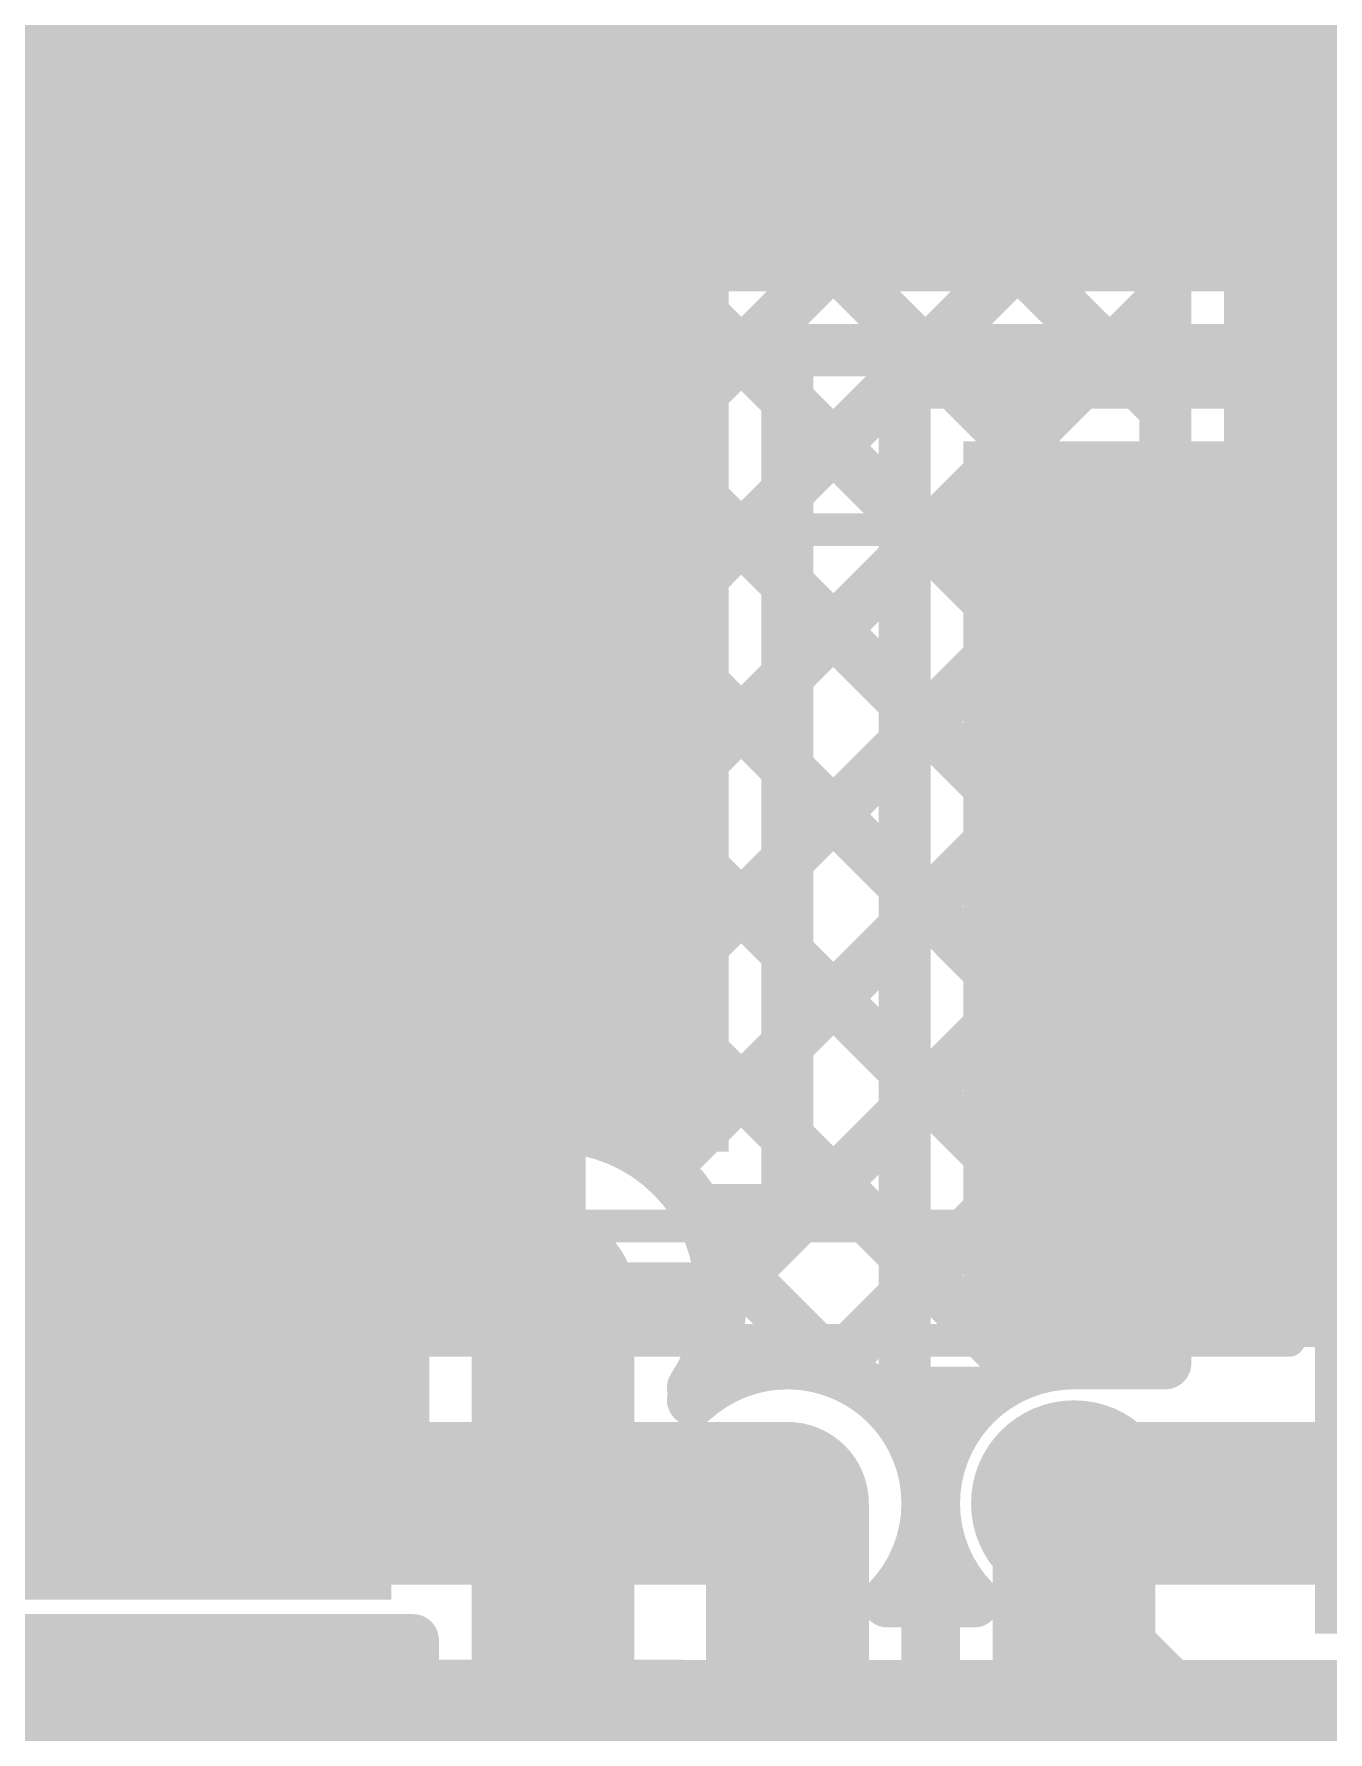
# Model space of a CAD drawing. Header units: millimetres. Extents: x -0.01 to 3.73, y -0.01 to 3.05.
# Drawn here: x 0.9413 to 1.14, y 1.2189 to 1.4795 of the extents above; entities that cross this region are included whole.
import ezdxf

# ---------------------------------------------------------------- set-up
doc = ezdxf.new("R2010")
doc.units = ezdxf.units.MM
doc.header["$MEASUREMENT"] = 0
for name, color, linetype in [('BottomLayer', 5, 'Continuous'), ('BottomPaste', 16, 'Continuous'), ('BottomSolder', 6, 'Continuous'), ('TopLayer', 1, 'Continuous'), ('TopOverlay', 2, 'Continuous'), ('TopPaste', 8, 'Continuous'), ('TopSolder', 216, 'Continuous'), ('ViaHoleLayer', 16, 'Continuous')]:
    doc.layers.add(name, color=color, linetype=linetype)

# ---------------------------------------------------------------- blocks, each defined once
blk = doc.blocks.new('SOIC_8_15')
at = {"layer": 'TopLayer'}
for points in [[(-0.07579, 0.08681), (-0.07579, 0.06319), (-0.13681, 0.06319), (-0.13681, 0.08681)], [(0.13681, 0.08681), (0.13681, 0.06319), (0.07579, 0.06319), (0.07579, 0.08681)], [(-0.07579, 0.03681), (-0.07579, 0.01319), (-0.13681, 0.01319), (-0.13681, 0.03681)], [(0.13681, 0.03681), (0.13681, 0.01319), (0.07579, 0.01319), (0.07579, 0.03681)], [(-0.07579, -0.01319), (-0.07579, -0.03681), (-0.13681, -0.03681), (-0.13681, -0.01319)], [(0.13681, -0.01319), (0.13681, -0.03681), (0.07579, -0.03681), (0.07579, -0.01319)], [(-0.07579, -0.06319), (-0.07579, -0.08681), (-0.13681, -0.08681), (-0.13681, -0.06319)], [(0.13681, -0.06319), (0.13681, -0.08681), (0.07579, -0.08681), (0.07579, -0.06319)]]:
    blk.add_hatch(color=1, dxfattribs=at).paths.add_polyline_path(points)
at = {"layer": 'TopPaste'}
for points in [[(-0.07579, 0.08681), (-0.07579, 0.06319), (-0.13681, 0.06319), (-0.13681, 0.08681)], [(0.13681, 0.08681), (0.13681, 0.06319), (0.07579, 0.06319), (0.07579, 0.08681)], [(-0.07579, 0.03681), (-0.07579, 0.01319), (-0.13681, 0.01319), (-0.13681, 0.03681)], [(0.13681, 0.03681), (0.13681, 0.01319), (0.07579, 0.01319), (0.07579, 0.03681)], [(-0.07579, -0.01319), (-0.07579, -0.03681), (-0.13681, -0.03681), (-0.13681, -0.01319)], [(0.13681, -0.01319), (0.13681, -0.03681), (0.07579, -0.03681), (0.07579, -0.01319)], [(-0.07579, -0.06319), (-0.07579, -0.08681), (-0.13681, -0.08681), (-0.13681, -0.06319)], [(0.13681, -0.06319), (0.13681, -0.08681), (0.07579, -0.08681), (0.07579, -0.06319)]]:
    blk.add_hatch(color=8, dxfattribs=at).paths.add_polyline_path(points)
at = {"layer": 'TopSolder'}
for points in [[(-0.07179, 0.09081), (-0.07179, 0.05919), (-0.14081, 0.05919), (-0.14081, 0.09081)], [(0.14081, 0.09081), (0.14081, 0.05919), (0.07179, 0.05919), (0.07179, 0.09081)], [(-0.07179, 0.04081), (-0.07179, 0.00919), (-0.14081, 0.00919), (-0.14081, 0.04081)], [(0.14081, 0.04081), (0.14081, 0.00919), (0.07179, 0.00919), (0.07179, 0.04081)], [(-0.07179, -0.00919), (-0.07179, -0.04081), (-0.14081, -0.04081), (-0.14081, -0.00919)], [(0.14081, -0.00919), (0.14081, -0.04081), (0.07179, -0.04081), (0.07179, -0.00919)], [(-0.07179, -0.05919), (-0.07179, -0.09081), (-0.14081, -0.09081), (-0.14081, -0.05919)], [(0.14081, -0.05919), (0.14081, -0.09081), (0.07179, -0.09081), (0.07179, -0.05919)]]:
    blk.add_hatch(color=216, dxfattribs=at).paths.add_polyline_path(points)
at = {"layer": 'TopOverlay'}
for points, const_width in [([(-0.1056, 0.101, 1), (-0.1184, 0.101, 1)], 0.01), ([(-0.1209, 0.101, 1), (-0.1159, 0.101, 1)], 0.005), ([(-0.1081, 0.101, 1), (-0.1031, 0.101, 1)], 0.005), ([(-0.07325, 0.099, 1), (-0.07075, 0.099, 1)], 0.0025), ([(0.06475, 0.099, 1), (0.06725, 0.099, 1)], 0.0025), ([(-0.07325, -0.099, 1), (-0.07075, -0.099, 1)], 0.0025), ([(0.06475, -0.099, 1), (0.06725, -0.099, 1)], 0.0025)]:
    blk.add_lwpolyline(points, format="xyb", close=True, dxfattribs=dict(at, const_width=const_width))
at = {"layer": 'TopOverlay', "const_width": 0.005}
for points in [[(-0.072, 0.099), (0.066, 0.099)], [(-0.072, -0.099), (0.066, -0.099)]]:
    blk.add_lwpolyline(points, dxfattribs=at)
blk = doc.blocks.new('D2PAK_B_114')
at = {"layer": 'BottomLayer'}
blk.add_hatch(color=5, dxfattribs=at).paths.add_polyline_path([(0.14567, 0.14488), (0.05433, 0.14488), (0.05433, 0.29488), (0.14567, 0.29488)])
at = {"layer": 'BottomPaste'}
blk.add_hatch(color=16, dxfattribs=at).paths.add_polyline_path([(0.14567, 0.14488), (0.05433, 0.14488), (0.05433, 0.29488), (0.14567, 0.29488)])
at = {"layer": 'BottomSolder'}
blk.add_hatch(color=6, dxfattribs=at).paths.add_polyline_path([(0.14967, 0.14088), (0.05033, 0.14088), (0.05033, 0.29888), (0.14967, 0.29888)])
blk = doc.blocks.new('D2PAK_B_115')
at = {"layer": 'BottomLayer'}
blk.add_hatch(color=5, dxfattribs=at).paths.add_polyline_path([(-0.05433, 0.14488), (-0.14567, 0.14488), (-0.14567, 0.29488), (-0.05433, 0.29488)])
at = {"layer": 'BottomPaste'}
blk.add_hatch(color=16, dxfattribs=at).paths.add_polyline_path([(-0.05433, 0.14488), (-0.14567, 0.14488), (-0.14567, 0.29488), (-0.05433, 0.29488)])
at = {"layer": 'BottomSolder'}
blk.add_hatch(color=6, dxfattribs=at).paths.add_polyline_path([(-0.05033, 0.14088), (-0.14967, 0.14088), (-0.14967, 0.29888), (-0.05033, 0.29888)])
blk = doc.blocks.new('SMA_151')
at = {"layer": 'TopLayer'}
for points in [[(-0.12795, 0.03346), (-0.02953, 0.03346), (-0.02953, -0.03346), (-0.12795, -0.03346)], [(0.02953, 0.03346), (0.12795, 0.03346), (0.12795, -0.03346), (0.02953, -0.03346)]]:
    blk.add_hatch(color=1, dxfattribs=at).paths.add_polyline_path(points)
at = {"layer": 'TopOverlay'}
for points in [[(-0.175, -0.05597), (-0.12906, -0.05597), (-0.12906, 0.05598), (-0.175, 0.05598)], [(-0.12992, 0.03638), (-0.1022, 0.03638), (-0.1022, 0.05598), (-0.12992, 0.05598)], [(-0.12992, -0.05598), (-0.1022, -0.05598), (-0.1022, -0.03638), (-0.12992, -0.03638)]]:
    blk.add_hatch(color=2, dxfattribs=at).paths.add_polyline_path(points)
at = {"layer": 'TopPaste'}
for points in [[(-0.12795, 0.03346), (-0.02953, 0.03346), (-0.02953, -0.03346), (-0.12795, -0.03346)], [(0.02953, 0.03346), (0.12795, 0.03346), (0.12795, -0.03346), (0.02953, -0.03346)]]:
    blk.add_hatch(color=8, dxfattribs=at).paths.add_polyline_path(points)
at = {"layer": 'TopSolder'}
for points in [[(-0.13195, 0.03746), (-0.02553, 0.03746), (-0.02553, -0.03746), (-0.13195, -0.03746)], [(0.02553, 0.03746), (0.13195, 0.03746), (0.13195, -0.03746), (0.02553, -0.03746)]]:
    blk.add_hatch(color=216, dxfattribs=at).paths.add_polyline_path(points)
at = {"layer": 'TopOverlay', "const_width": 0.005}
for points in [[(0.08115, 0.05345), (-0.10465, 0.05345)], [(0.08115, 0.05345), (0.08115, 0.03985)], [(0.08115, -0.03985), (0.08115, -0.05345)], [(0.08115, -0.05345), (-0.10465, -0.05345)]]:
    blk.add_lwpolyline(points, dxfattribs=at)
at = {"layer": 'TopOverlay', "const_width": 0.0025}
for points in [[(-0.1059, 0.05345, 1), (-0.1034, 0.05345, 1)], [(0.0799, 0.05345, 1), (0.0824, 0.05345, 1)], [(0.0799, 0.05345, 1), (0.0824, 0.05345, 1)], [(0.0799, 0.03985, 1), (0.0824, 0.03985, 1)], [(0.0799, -0.03985, 1), (0.0824, -0.03985, 1)], [(-0.1059, -0.05345, 1), (-0.1034, -0.05345, 1)], [(0.0799, -0.05345, 1), (0.0824, -0.05345, 1)], [(0.0799, -0.05345, 1), (0.0824, -0.05345, 1)]]:
    blk.add_lwpolyline(points, format="xyb", close=True, dxfattribs=at)

msp = doc.modelspace()

# ---------------------------------------------------------------- hatches: boundary and pattern name
at = {"layer": 'BottomLayer'}
for points in [[(1.12401, 1.278), (1.26901, 1.278), (1.26901, 1.617), (1.12401, 1.617)], [(1.041, 0.799), (1.041, 1.23), (0.892, 1.23), (0.892, 0.799)], [(0.897, 1.173), (1.361, 1.173), (1.361, 1.22995), (0.897, 1.22995)]]:
    msp.add_hatch(color=5, dxfattribs=at).paths.add_polyline_path(points)
h = msp.add_hatch(color=5, dxfattribs=at)
edge = h.paths.add_edge_path()
edge.add_arc((1.021, 1.286), 0.01181, 0, 360)
h = msp.add_hatch(color=5, dxfattribs=at)
edge = h.paths.add_edge_path()
edge.add_arc((1.057, 1.254), 0.01181, 0, 360)
h = msp.add_hatch(color=5, dxfattribs=at)
edge = h.paths.add_edge_path()
edge.add_arc((1.101, 1.254), 0.01181, 0, 360)
at = {"layer": 'BottomSolder'}
h = msp.add_hatch(color=6, dxfattribs=at)
edge = h.paths.add_edge_path()
edge.add_arc((1.101, 1.254), 0.01581, 0, 360)
at = {"layer": 'TopLayer'}
for points in [[(0.933, 1.242), (1.002, 1.242), (1.002, 1.49), (0.933, 1.49)], [(0.983, 1.308), (1.048, 1.308), (1.048, 1.473), (0.983, 1.473)], [(1.084, 1.28), (1.246, 1.28), (1.246, 1.417), (1.084, 1.417)], [(1.138, 1.234), (1.253, 1.234), (1.253, 1.417), (1.138, 1.417)]]:
    msp.add_hatch(color=1, dxfattribs=at).paths.add_polyline_path(points)
h = msp.add_hatch(color=1, dxfattribs=at)
edge = h.paths.add_edge_path()
edge.add_arc((1.021, 1.286), 0.01181, 0, 360)
h = msp.add_hatch(color=1, dxfattribs=at)
edge = h.paths.add_edge_path()
edge.add_arc((1.057, 1.254), 0.01181, 0, 360)
h = msp.add_hatch(color=1, dxfattribs=at)
edge = h.paths.add_edge_path()
edge.add_arc((1.101, 1.254), 0.01181, 0, 360)
at = {"layer": 'TopSolder'}
h = msp.add_hatch(color=216, dxfattribs=at)
edge = h.paths.add_edge_path()
edge.add_arc((1.101, 1.254), 0.01581, 0, 360)
at = {"layer": 'ViaHoleLayer'}
h = msp.add_hatch(color=16, dxfattribs=at)
edge = h.paths.add_edge_path()
edge.add_arc((1.021, 1.286), 0.00591, 0, 360)
h = msp.add_hatch(color=16, dxfattribs=at)
edge = h.paths.add_edge_path()
edge.add_arc((1.057, 1.254), 0.00591, 0, 360)
h = msp.add_hatch(color=16, dxfattribs=at)
edge = h.paths.add_edge_path()
edge.add_arc((1.101, 1.254), 0.00591, 0, 360)

# ---------------------------------------------------------------- linework, layer by layer
at = {"layer": 'BottomLayer'}
for points, const_width in [([(0.84926, 1.68765), (1.11501, 1.42191)], 0.008), ([(1.11501, 1.2755), (1.11501, 1.626)], 0.008), ([(0.9482, 1.617), (1.11501, 1.45019)], 0.008), ([(0.97649, 1.617), (1.11501, 1.47847)], 0.008), ([(0.8948, 1.61383), (1.11501, 1.39362)], 0.008), ([(0.98367, 1.47736), (1.11501, 1.6087)], 0.008), ([(0.98367, 1.44907), (1.11501, 1.58041)], 0.008), ([(0.98367, 1.42079), (1.11501, 1.55213)], 0.008), ([(0.98367, 1.3925), (1.11501, 1.52385)], 0.008), ([(0.98367, 1.35374), (0.98367, 1.50388)], 0.008), ([(0.98367, 1.49668), (1.11501, 1.36534)], 0.008), ([(0.98367, 1.36422), (1.11501, 1.49556)], 0.008), ([(0.98367, 1.4684), (1.11501, 1.33705)], 0.008), ([(0.99257, 1.34484), (1.11501, 1.46728)], 0.008), ([(0.98367, 1.44011), (1.11501, 1.30877)], 0.008), ([(1.00671, 1.33069), (1.11501, 1.43899)], 0.008), ([(0.924, 1.41488), (0.95717, 1.38171)], 0.025), ([(0.924, 1.41488), (0.97967, 1.41488)], 0.01), ([(0.98367, 1.41183), (1.11501, 1.28048)], 0.008), ([(1.02085, 1.31655), (1.11501, 1.41071)], 0.008), ([(0.95717, 1.34983), (0.95717, 1.38171)], 0.025), ([(0.98367, 1.38354), (1.09318, 1.27403)], 0.008), ([(1.03801, 1.30542), (1.11501, 1.38242)], 0.008), ([(0.95717, 1.34983), (1.021, 1.286)], 0.025), ([(0.98367, 1.35526), (1.02812, 1.31081)], 0.008), ([(1.04681, 1.28594), (1.11501, 1.35414)], 0.008), ([(0.98367, 1.35374), (1.0261, 1.3113)], 0.008), ([(0.87562, 1.32588), (0.95071, 1.32588)], 0.008), ([(0.89495, 1.2755), (0.94533, 1.32588)], 0.008), ([(0.89991, 1.32588), (0.95029, 1.2755)], 0.008), ([(0.92819, 1.32588), (0.97857, 1.2755)], 0.008), ([(0.95071, 1.32588), (0.9957, 1.2809)], 0.008), ([(1.06361, 1.27446), (1.11501, 1.32586)], 0.008), ([(0.92324, 1.2755), (0.96217, 1.31443)], 0.008), ([(1.021, 1.286), (1.021, 1.30781)], 0.01), ([(0.95152, 1.2755), (0.97631, 1.30029)], 0.008), ([(1.08978, 1.27234), (1.11501, 1.29757)], 0.008), ([(1.04581, 1.29312), (1.06495, 1.27398)], 0.008), ([(0.9798, 1.2755), (0.99045, 1.28615)], 0.008), ([(0.99919, 1.286), (1.021, 1.286)], 0.01), ([(1.021, 1.286), (1.04281, 1.286)], 0.01), ([(0.88291, 1.2755), (0.99742, 1.2755)], 0.008), ([(1.04458, 1.2755), (1.057, 1.2755)], 0.008), ([(1.101, 1.2755), (1.11501, 1.2755)], 0.008), ([(1.0776, 1.26016), (1.08266, 1.26522)], 0.008), ([(0.874, 1.254), (1.057, 1.254)], 0.025), ([(1.07698, 1.26195), (1.08006, 1.25887)], 0.008), ([(1.101, 1.254), (1.274, 1.254)], 0.025), ([(1.07236, 1.23895), (1.08564, 1.23895)], 0.008)]:
    msp.add_lwpolyline(points, dxfattribs=dict(at, const_width=const_width))
for points, const_width in [([(0.98167, 1.47736, 1), (0.98567, 1.47736, 1)], 0.004), ([(1.11301, 1.47847, 1), (1.11701, 1.47847, 1)], 0.004), ([(0.98167, 1.4684, 1), (0.98567, 1.4684, 1)], 0.004), ([(1.11301, 1.46728, 1), (1.11701, 1.46728, 1)], 0.004), ([(0.98167, 1.44907, 1), (0.98567, 1.44907, 1)], 0.004), ([(1.11301, 1.45019, 1), (1.11701, 1.45019, 1)], 0.004), ([(0.98167, 1.44011, 1), (0.98567, 1.44011, 1)], 0.004), ([(1.11301, 1.43899, 1), (1.11701, 1.43899, 1)], 0.004), ([(1.11301, 1.42191, 1), (1.11701, 1.42191, 1)], 0.004), ([(0.98167, 1.42079, 1), (0.98567, 1.42079, 1)], 0.004), ([(0.97717, 1.41488, 1), (0.98217, 1.41488, 1)], 0.005), ([(0.98167, 1.41183, 1), (0.98567, 1.41183, 1)], 0.004), ([(1.11301, 1.41071, 1), (1.11701, 1.41071, 1)], 0.004), ([(1.11301, 1.39362, 1), (1.11701, 1.39362, 1)], 0.004), ([(0.98167, 1.3925, 1), (0.98567, 1.3925, 1)], 0.004), ([(0.95092, 1.38171, 1), (0.96342, 1.38171, 1)], 0.0125), ([(0.95092, 1.38171, 1), (0.96342, 1.38171, 1)], 0.0125), ([(0.98167, 1.38354, 1), (0.98567, 1.38354, 1)], 0.004), ([(1.11301, 1.38242, 1), (1.11701, 1.38242, 1)], 0.004), ([(1.11301, 1.36534, 1), (1.11701, 1.36534, 1)], 0.004), ([(0.98167, 1.36422, 1), (0.98567, 1.36422, 1)], 0.004), ([(0.95092, 1.34983, 1), (0.96342, 1.34983, 1)], 0.0125), ([(0.95092, 1.34983, 1), (0.96342, 1.34983, 1)], 0.0125), ([(0.98167, 1.35526, 1), (0.98567, 1.35526, 1)], 0.004), ([(1.11301, 1.35414, 1), (1.11701, 1.35414, 1)], 0.004), ([(0.98167, 1.35374, 1), (0.98567, 1.35374, 1)], 0.004), ([(0.98167, 1.35374, 1), (0.98567, 1.35374, 1)], 0.004), ([(0.99057, 1.34484, 1), (0.99457, 1.34484, 1)], 0.004), ([(1.11301, 1.33705, 1), (1.11701, 1.33705, 1)], 0.004), ([(1.00471, 1.33069, 1), (1.00871, 1.33069, 1)], 0.004), ([(0.94333, 1.32588, 1), (0.94733, 1.32588, 1)], 0.004), ([(0.94871, 1.32588, 1), (0.95271, 1.32588, 1)], 0.004), ([(0.94871, 1.32588, 1), (0.95271, 1.32588, 1)], 0.004), ([(1.11301, 1.32586, 1), (1.11701, 1.32586, 1)], 0.004), ([(1.01885, 1.31655, 1), (1.02285, 1.31655, 1)], 0.004), ([(0.96017, 1.31443, 1), (0.96417, 1.31443, 1)], 0.004), ([(1.0241, 1.3113, 1), (1.0281, 1.3113, 1)], 0.004), ([(1.0241, 1.3113, 1), (1.0281, 1.3113, 1)], 0.004), ([(1.02612, 1.31081, 1), (1.03012, 1.31081, 1)], 0.004), ([(1.0185, 1.30781, 1), (1.0235, 1.30781, 1)], 0.005), ([(1.11301, 1.30877, 1), (1.11701, 1.30877, 1)], 0.004), ([(1.03601, 1.30542, 1), (1.04001, 1.30542, 1)], 0.004), ([(0.97431, 1.30029, 1), (0.97831, 1.30029, 1)], 0.004), ([(1.11301, 1.29757, 1), (1.11701, 1.29757, 1)], 0.004), ([(1.01475, 1.286, 1), (1.02725, 1.286, 1)], 0.0125), ([(1.04381, 1.29312, 1), (1.04781, 1.29312, 1)], 0.004), ([(0.98845, 1.28615, 1), (0.99245, 1.28615, 1)], 0.004), ([(0.99669, 1.286, 1), (1.00169, 1.286, 1)], 0.005), ([(1.0185, 1.286, 1), (1.0235, 1.286, 1)], 0.005), ([(1.0185, 1.286, 1), (1.0235, 1.286, 1)], 0.005), ([(1.0185, 1.286, 1), (1.0235, 1.286, 1)], 0.005), ([(1.04031, 1.286, 1), (1.04531, 1.286, 1)], 0.005), ([(1.04481, 1.286, 1), (1.04881, 1.286, 1)], 0.004), ([(1.04481, 1.286, 1), (1.04881, 1.286, 1)], 0.004), ([(1.04481, 1.28594, 1), (1.04881, 1.28594, 1)], 0.004), ([(0.9937, 1.2809, 1), (0.9977, 1.2809, 1)], 0.004), ([(0.9937, 1.2809, 1), (0.9977, 1.2809, 1)], 0.004), ([(1.11301, 1.28048, 1), (1.11701, 1.28048, 1)], 0.004), ([(0.94829, 1.2755, 1), (0.95229, 1.2755, 1)], 0.004), ([(0.94952, 1.2755, 1), (0.95352, 1.2755, 1)], 0.004), ([(0.97657, 1.2755, 1), (0.98057, 1.2755, 1)], 0.004), ([(0.9778, 1.2755, 1), (0.9818, 1.2755, 1)], 0.004), ([(0.99542, 1.2755, 1), (0.99942, 1.2755, 1)], 0.004), ([(0.99542, 1.2755, 1), (0.99942, 1.2755, 1)], 0.004), ([(1.04258, 1.2755, 1), (1.04658, 1.2755, 1)], 0.004), ([(1.04258, 1.2755, 1), (1.04658, 1.2755, 1)], 0.004), ([(1.055, 1.2755, 1), (1.059, 1.2755, 1)], 0.004), ([(1.055, 1.2755, 1), (1.059, 1.2755, 1)], 0.004), ([(1.06161, 1.27446, 1), (1.06561, 1.27446, 1)], 0.004), ([(1.06295, 1.27398, 1), (1.06695, 1.27398, 1)], 0.004), ([(1.09118, 1.27403, 1), (1.09518, 1.27403, 1)], 0.004), ([(1.099, 1.2755, 1), (1.103, 1.2755, 1)], 0.004), ([(1.099, 1.2755, 1), (1.103, 1.2755, 1)], 0.004), ([(1.11301, 1.2755, 1), (1.11701, 1.2755, 1)], 0.004), ([(1.11301, 1.2755, 1), (1.11701, 1.2755, 1)], 0.004), ([(1.08778, 1.27234, 1), (1.09178, 1.27234, 1)], 0.004), ([(1.08066, 1.26522, 1), (1.08466, 1.26522, 1)], 0.004), ([(1.05075, 1.254, 1), (1.06325, 1.254, 1)], 0.0125), ([(1.07498, 1.26195, 1), (1.07898, 1.26195, 1)], 0.004), ([(1.0756, 1.26016, 1), (1.0796, 1.26016, 1)], 0.004), ([(1.09475, 1.254, 1), (1.10725, 1.254, 1)], 0.0125), ([(1.07806, 1.25887, 1), (1.08206, 1.25887, 1)], 0.004), ([(1.0765, 1.254, 1), (1.0805, 1.254, 1)], 0.004), ([(1.0765, 1.254, 1), (1.0805, 1.254, 1)], 0.004), ([(1.07036, 1.23895, 1), (1.07436, 1.23895, 1)], 0.004), ([(1.07036, 1.23895, 1), (1.07436, 1.23895, 1)], 0.004), ([(1.08364, 1.23895, 1), (1.08764, 1.23895, 1)], 0.004), ([(1.08364, 1.23895, 1), (1.08764, 1.23895, 1)], 0.004)]:
    msp.add_lwpolyline(points, format="xyb", close=True, dxfattribs=dict(at, const_width=const_width))
at = {"layer": 'BottomLayer', "const_width": 0.008}
for points in [[(1.0261, 1.3113, -0.357038), (1.04681, 1.286)], [(1.04681, 1.286, -0.105123), (1.04458, 1.2755)], [(0.99742, 1.2755, -0.055026), (0.9957, 1.2809)], [(1.057, 1.2755, -0.414214), (1.0785, 1.254)], [(1.08564, 1.23895, -0.66446), (1.101, 1.2755)], [(1.0785, 1.254, -0.196237), (1.07236, 1.23895)]]:
    msp.add_lwpolyline(points, format="xyb", dxfattribs=at)
at = {"layer": 'TopLayer'}
for points, const_width in [([(0.993, 1.465), (1.819, 1.465)], 0.05), ([(1.057, 1.431), (1.80492, 1.431)], 0.008), ([(1.057, 1.40926), (1.07874, 1.431)], 0.008), ([(1.057, 1.299), (1.057, 1.431)], 0.008), ([(1.07763, 1.431), (1.08263, 1.426)], 0.008), ([(1.10202, 1.426), (1.10702, 1.431)], 0.008), ([(1.10592, 1.431), (1.11092, 1.426)], 0.008), ([(1.1303, 1.426), (1.1353, 1.431)], 0.008), ([(1.1342, 1.431), (1.1392, 1.426)], 0.008), ([(1.075, 1.426), (1.129, 1.426)], 0.008), ([(1.075, 1.271), (1.075, 1.426)], 0.008), ([(1.129, 1.426), (1.255, 1.426)], 0.008), ([(1.129, 1.426), (1.255, 1.426)], 0.008), ([(1.057, 1.42335), (1.075, 1.40535)], 0.008), ([(1.057, 1.38098), (1.075, 1.39898)], 0.008), ([(1.057, 1.39506), (1.075, 1.37706)], 0.008), ([(0.981, 1.35846), (0.98226, 1.3572)], 0.05), ([(0.98226, 1.35), (0.98226, 1.3572)], 0.05), ([(1.057, 1.3527), (1.075, 1.3707)], 0.008), ([(1.057, 1.36678), (1.075, 1.34878)], 0.008), ([(0.9617, 1.32904), (0.98267, 1.35)], 0.025), ([(0.98267, 1.35), (0.98926, 1.35)], 0.025), ([(1.057, 1.32441), (1.075, 1.34241)], 0.008), ([(1.057, 1.3385), (1.075, 1.3205)], 0.008), ([(0.9617, 1.255), (0.9617, 1.32904)], 0.025), ([(1.04681, 1.28594), (1.075, 1.31413)], 0.008), ([(1.057, 1.31021), (1.075, 1.29221)], 0.008), ([(1.0433, 1.299), (1.057, 1.299)], 0.008), ([(1.021, 1.123), (1.021, 1.286)], 0.025), ([(1.04581, 1.29312), (1.06495, 1.27398)], 0.008), ([(1.021, 1.286), (1.04281, 1.286)], 0.01), ([(1.06361, 1.27446), (1.075, 1.28584)], 0.008), ([(1.075, 1.271), (1.08784, 1.271)], 0.008), ([(0.896, 1.255), (0.9617, 1.255)], 0.025), ([(1.0776, 1.26016), (1.08266, 1.26522)], 0.008), ([(1.057, 1.123), (1.057, 1.254)], 0.025), ([(1.07698, 1.26195), (1.08006, 1.25887)], 0.008), ([(1.101, 1.229), (1.101, 1.254)], 0.025), ([(1.0785, 1.13191), (1.0785, 1.254)], 0.008), ([(1.0795, 1.229), (1.0795, 1.254)], 0.008), ([(1.101, 1.229), (1.125, 1.205)], 0.025), ([(0.924, 1.233), (0.9995, 1.233)], 0.008), ([(0.93622, 1.233), (0.94272, 1.2265)], 0.008), ([(0.95909, 1.2265), (0.96559, 1.233)], 0.008), ([(0.96451, 1.233), (0.97169, 1.22581)], 0.008), ([(0.98668, 1.22581), (0.99387, 1.233)], 0.008), ([(0.99279, 1.233), (0.9995, 1.22629)], 0.008), ([(0.9995, 1.22581), (0.9995, 1.233)], 0.008), ([(0.868, 1.2265), (0.9617, 1.2265)], 0.008), ([(0.9671, 1.22581), (0.9995, 1.22581)], 0.008)]:
    msp.add_lwpolyline(points, dxfattribs=dict(at, const_width=const_width))
for points, const_width in [([(0.9805, 1.465, 1), (1.0055, 1.465, 1)], 0.025), ([(1.055, 1.431, 1), (1.059, 1.431, 1)], 0.004), ([(1.055, 1.431, 1), (1.059, 1.431, 1)], 0.004), ([(1.07563, 1.431, 1), (1.07963, 1.431, 1)], 0.004), ([(1.07674, 1.431, 1), (1.08074, 1.431, 1)], 0.004), ([(1.10392, 1.431, 1), (1.10792, 1.431, 1)], 0.004), ([(1.10502, 1.431, 1), (1.10902, 1.431, 1)], 0.004), ([(1.1322, 1.431, 1), (1.1362, 1.431, 1)], 0.004), ([(1.1333, 1.431, 1), (1.1373, 1.431, 1)], 0.004), ([(1.073, 1.426, 1), (1.077, 1.426, 1)], 0.004), ([(1.073, 1.426, 1), (1.077, 1.426, 1)], 0.004), ([(1.08063, 1.426, 1), (1.08463, 1.426, 1)], 0.004), ([(1.10002, 1.426, 1), (1.10402, 1.426, 1)], 0.004), ([(1.10892, 1.426, 1), (1.11292, 1.426, 1)], 0.004), ([(1.127, 1.426, 1), (1.131, 1.426, 1)], 0.004), ([(1.127, 1.426, 1), (1.131, 1.426, 1)], 0.004), ([(1.127, 1.426, 1), (1.131, 1.426, 1)], 0.004), ([(1.1283, 1.426, 1), (1.1323, 1.426, 1)], 0.004), ([(1.1372, 1.426, 1), (1.1412, 1.426, 1)], 0.004), ([(1.055, 1.42335, 1), (1.059, 1.42335, 1)], 0.004), ([(1.055, 1.40926, 1), (1.059, 1.40926, 1)], 0.004), ([(1.073, 1.40535, 1), (1.077, 1.40535, 1)], 0.004), ([(1.073, 1.39898, 1), (1.077, 1.39898, 1)], 0.004), ([(1.055, 1.39506, 1), (1.059, 1.39506, 1)], 0.004), ([(1.055, 1.38098, 1), (1.059, 1.38098, 1)], 0.004), ([(0.9685, 1.35846, 1), (0.9935, 1.35846, 1)], 0.025), ([(0.96976, 1.3572, 1), (0.99476, 1.3572, 1)], 0.025), ([(0.96976, 1.3572, 1), (0.99476, 1.3572, 1)], 0.025), ([(1.073, 1.37706, 1), (1.077, 1.37706, 1)], 0.004), ([(0.96976, 1.35, 1), (0.99476, 1.35, 1)], 0.025), ([(1.073, 1.3707, 1), (1.077, 1.3707, 1)], 0.004), ([(1.055, 1.36678, 1), (1.059, 1.36678, 1)], 0.004), ([(0.97642, 1.35, 1), (0.98892, 1.35, 1)], 0.0125), ([(0.97642, 1.35, 1), (0.98892, 1.35, 1)], 0.0125), ([(0.98301, 1.35, 1), (0.99551, 1.35, 1)], 0.0125), ([(1.055, 1.3527, 1), (1.059, 1.3527, 1)], 0.004), ([(1.073, 1.34878, 1), (1.077, 1.34878, 1)], 0.004), ([(1.073, 1.34241, 1), (1.077, 1.34241, 1)], 0.004), ([(1.055, 1.3385, 1), (1.059, 1.3385, 1)], 0.004), ([(0.95545, 1.32904, 1), (0.96795, 1.32904, 1)], 0.0125), ([(0.95545, 1.32904, 1), (0.96795, 1.32904, 1)], 0.0125), ([(1.055, 1.32441, 1), (1.059, 1.32441, 1)], 0.004), ([(1.073, 1.3205, 1), (1.077, 1.3205, 1)], 0.004), ([(1.073, 1.31413, 1), (1.077, 1.31413, 1)], 0.004), ([(1.055, 1.31021, 1), (1.059, 1.31021, 1)], 0.004), ([(1.0413, 1.299, 1), (1.0453, 1.299, 1)], 0.004), ([(1.0413, 1.299, 1), (1.0453, 1.299, 1)], 0.004), ([(1.055, 1.299, 1), (1.059, 1.299, 1)], 0.004), ([(1.055, 1.299, 1), (1.059, 1.299, 1)], 0.004), ([(1.01475, 1.286, 1), (1.02725, 1.286, 1)], 0.0125), ([(1.04381, 1.29312, 1), (1.04781, 1.29312, 1)], 0.004), ([(1.073, 1.29221, 1), (1.077, 1.29221, 1)], 0.004), ([(1.0185, 1.286, 1), (1.0235, 1.286, 1)], 0.005), ([(1.04031, 1.286, 1), (1.04531, 1.286, 1)], 0.005), ([(1.04481, 1.286, 1), (1.04881, 1.286, 1)], 0.004), ([(1.04481, 1.286, 1), (1.04881, 1.286, 1)], 0.004), ([(1.04481, 1.28594, 1), (1.04881, 1.28594, 1)], 0.004), ([(1.073, 1.28584, 1), (1.077, 1.28584, 1)], 0.004), ([(1.06161, 1.27446, 1), (1.06561, 1.27446, 1)], 0.004), ([(1.06295, 1.27398, 1), (1.06695, 1.27398, 1)], 0.004), ([(1.0405, 1.27172, 1), (1.0445, 1.27172, 1)], 0.004), ([(1.073, 1.271, 1), (1.077, 1.271, 1)], 0.004), ([(1.073, 1.271, 1), (1.077, 1.271, 1)], 0.004), ([(1.08584, 1.271, 1), (1.08984, 1.271, 1)], 0.004), ([(1.08584, 1.271, 1), (1.08984, 1.271, 1)], 0.004), ([(1.0405, 1.26987, 1), (1.0445, 1.26987, 1)], 0.004), ([(0.95545, 1.255, 1), (0.96795, 1.255, 1)], 0.0125), ([(0.95545, 1.255, 1), (0.96795, 1.255, 1)], 0.0125), ([(1.08066, 1.26522, 1), (1.08466, 1.26522, 1)], 0.004), ([(1.05075, 1.254, 1), (1.06325, 1.254, 1)], 0.0125), ([(1.07498, 1.26195, 1), (1.07898, 1.26195, 1)], 0.004), ([(1.0756, 1.26016, 1), (1.0796, 1.26016, 1)], 0.004), ([(1.09475, 1.254, 1), (1.10725, 1.254, 1)], 0.0125), ([(1.07806, 1.25887, 1), (1.08206, 1.25887, 1)], 0.004), ([(1.0765, 1.254, 1), (1.0805, 1.254, 1)], 0.004), ([(1.0765, 1.254, 1), (1.0805, 1.254, 1)], 0.004), ([(1.0775, 1.254, 1), (1.0815, 1.254, 1)], 0.004), ([(1.0775, 1.254, 1), (1.0815, 1.254, 1)], 0.004), ([(1.09475, 1.229, 1), (1.10725, 1.229, 1)], 0.0125), ([(1.09475, 1.229, 1), (1.10725, 1.229, 1)], 0.0125), ([(0.96251, 1.233, 1), (0.96651, 1.233, 1)], 0.004), ([(0.96359, 1.233, 1), (0.96759, 1.233, 1)], 0.004), ([(0.99079, 1.233, 1), (0.99479, 1.233, 1)], 0.004), ([(0.99187, 1.233, 1), (0.99587, 1.233, 1)], 0.004), ([(0.9975, 1.233, 1), (1.0015, 1.233, 1)], 0.004), ([(0.9975, 1.233, 1), (1.0015, 1.233, 1)], 0.004), ([(1.0775, 1.229, 1), (1.0815, 1.229, 1)], 0.004), ([(1.0775, 1.229, 1), (1.0815, 1.229, 1)], 0.004), ([(1.0775, 1.229, 1), (1.0815, 1.229, 1)], 0.004), ([(0.94072, 1.2265, 1), (0.94472, 1.2265, 1)], 0.004), ([(0.95709, 1.2265, 1), (0.96109, 1.2265, 1)], 0.004), ([(0.9597, 1.2265, 1), (0.9637, 1.2265, 1)], 0.004), ([(0.9597, 1.2265, 1), (0.9637, 1.2265, 1)], 0.004), ([(0.9975, 1.22629, 1), (1.0015, 1.22629, 1)], 0.004), ([(0.9651, 1.22581, 1), (0.9691, 1.22581, 1)], 0.004), ([(0.9651, 1.22581, 1), (0.9691, 1.22581, 1)], 0.004), ([(0.96969, 1.22581, 1), (0.97369, 1.22581, 1)], 0.004), ([(0.98468, 1.22581, 1), (0.98868, 1.22581, 1)], 0.004), ([(0.9975, 1.22581, 1), (1.0015, 1.22581, 1)], 0.004), ([(0.9975, 1.22581, 1), (1.0015, 1.22581, 1)], 0.004)]:
    msp.add_lwpolyline(points, format="xyb", close=True, dxfattribs=dict(at, const_width=const_width))
at = {"layer": 'TopLayer', "const_width": 0.008}
for points in [[(1.0433, 1.299, -0.132729), (1.04681, 1.286)], [(1.04681, 1.286, -0.147641), (1.0425, 1.27172)], [(1.0425, 1.26987, -0.651948), (1.0785, 1.254)], [(1.0795, 1.254, -0.232021), (1.08784, 1.271)], [(1.0858, 1.2138, -0.198912), (1.0795, 1.229)], [(1.0858, 1.2138, -0.198912), (1.0795, 1.229)], [(0.9617, 1.2265, -0.063547), (0.9671, 1.22581)]]:
    msp.add_lwpolyline(points, format="xyb", dxfattribs=at)

# ---------------------------------------------------------------- block references
for name, p in [('D2PAK_B_114', (0.824, 1.195)), ('D2PAK_B_115', (1.28, 1.194)), ('SOIC_8_15', (1.068, 1.18))]:
    msp.add_blockref(name, p)
at = {"rotation": 180}
msp.add_blockref('SMA_151', (1.061, 1.35), dxfattribs=at)

doc.saveas('drawing.dxf')
